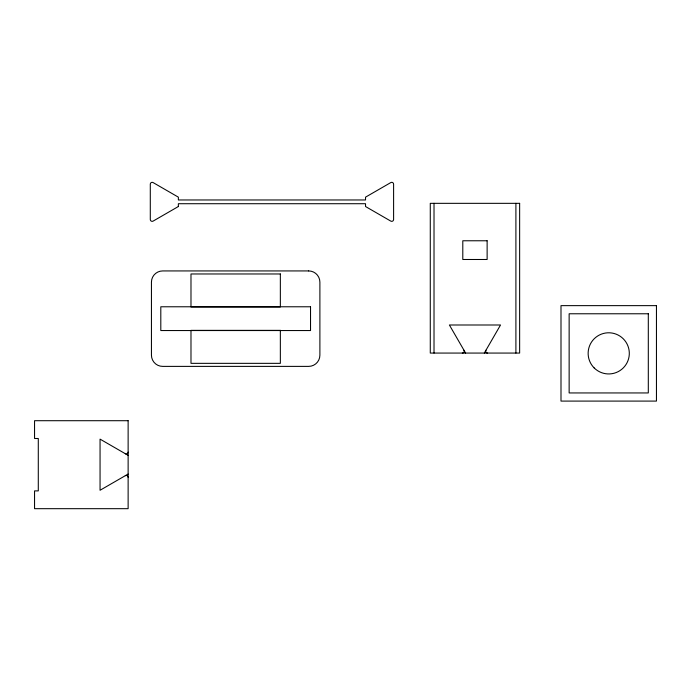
<?xml version="1.0" encoding="UTF-8"?>
<svg xmlns="http://www.w3.org/2000/svg" width="691" height="691" viewBox="0 0 691 691"><rect width="100%" height="100%" fill="white"/><g stroke="black" fill="none" stroke-linecap="round" stroke-linejoin="round"><path stroke-width="1.04" d="M484.322 353.066L500.526 324.995L449.392 324.995L465.604 353.066M128.129 474.052L100.057 490.265L100.057 439.13L128.129 455.334M515.901 203.335L515.901 353.066M434.017 203.335L434.017 353.066M128.129 452.095A1.874 1.874 0 0 1 125.321 453.711M125.321 475.676A1.874 1.874 0 0 1 128.129 477.291M487.561 353.066A1.874 1.874 0 0 1 485.937 350.259M463.981 350.259A1.874 1.874 0 0 1 462.357 353.066M178.364 206.523L153.1 221.111A1.874 1.874 0 0 1 150.292 219.488L150.292 184.195A1.874 1.874 0 0 1 153.1 182.571L178.364 197.16L178.364 199.967L365.53 199.967L365.53 197.16L390.795 182.571A1.874 1.874 0 0 1 393.602 184.195L393.602 219.488A1.874 1.874 0 0 1 390.795 221.111L365.53 206.523L365.53 203.715L178.364 203.715L178.364 206.523M519.641 203.335L430.277 203.335L430.277 353.066L519.641 353.066L519.641 203.335M487.129 240.77L462.797 240.77L462.797 259.488L487.129 259.488L487.129 240.77M308.661 270.932L162.67 270.932A11.229 11.229 0 0 0 151.441 282.161L151.441 355.157A11.229 11.229 0 0 0 162.67 366.385L308.661 366.385A11.229 11.229 0 0 0 319.89 355.157L319.89 282.161A11.229 11.229 0 0 0 308.661 270.932M280.347 273.973L190.984 273.973L190.984 306.959L280.347 306.959L280.347 273.973M656.45 305.638L560.997 305.638L560.997 401.091L656.45 401.091L656.45 305.638M310.535 306.778L160.804 306.778L160.804 330.548L310.535 330.548L310.535 306.778M648.305 313.774L569.142 313.774L569.142 392.946L648.305 392.946L648.305 313.774M280.347 330.358L190.984 330.358L190.984 363.345L280.347 363.345L280.347 330.358M128.129 420.707L34.55 420.707L34.55 438.491L38.29 438.491L38.29 490.895L34.55 490.895L34.55 508.68L128.129 508.68L128.129 420.707M594.165 367.923A20.592 20.592 0 0 0 628.611 358.689A20.592 20.592 0 0 0 603.398 333.477A20.592 20.592 0 0 0 594.165 367.923"/></g></svg>
